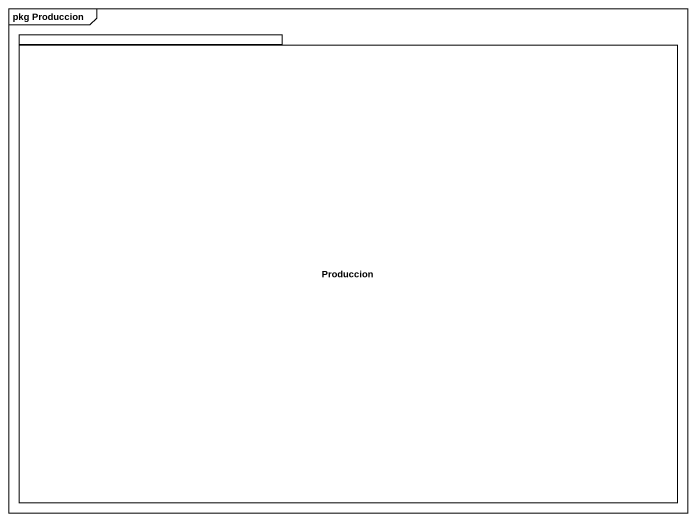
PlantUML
@startuml
mainframe pkg Produccion
package Produccion {
}
@enduml
